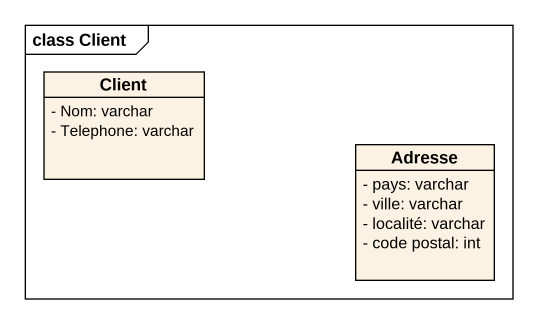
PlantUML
@startuml
mainframe class Client
hide circle
hide empty members
skinparam classAttributeIconSize 0
class Client {
  - Nom: varchar
  - Telephone: varchar
}
class Adresse {
  - pays: varchar
  - ville: varchar
  - localité: varchar
  - code postal: int
}
@enduml
